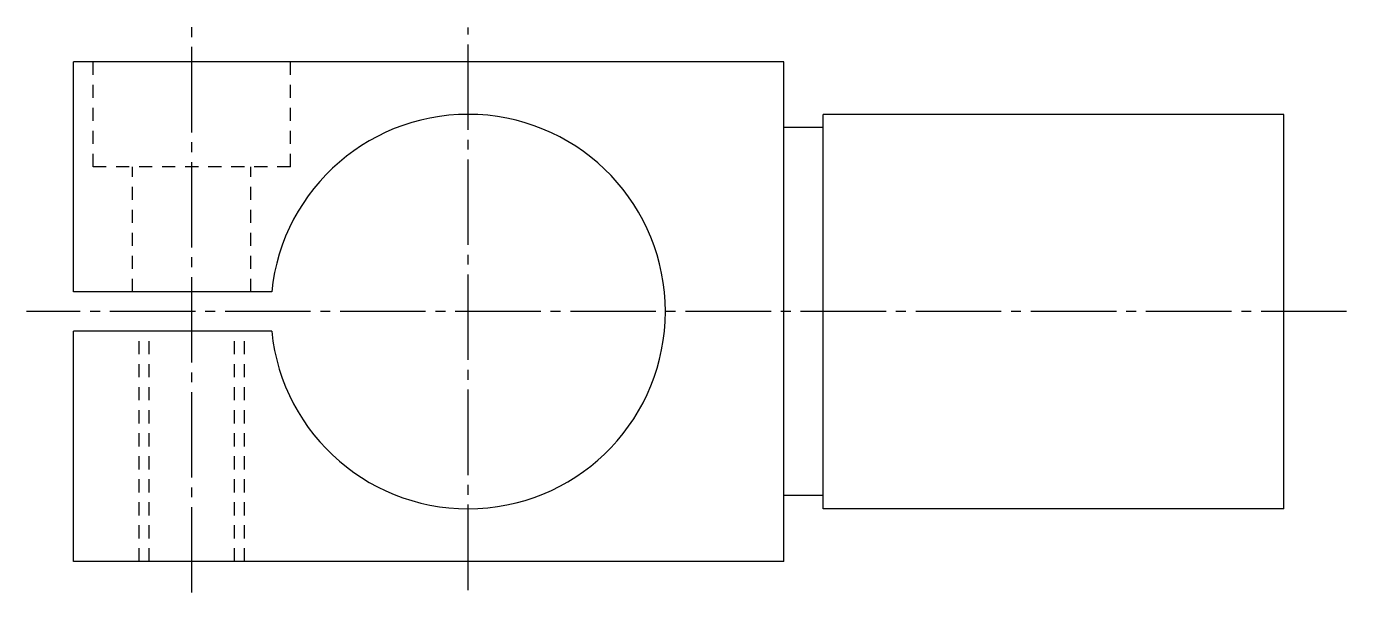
# Model space of a CAD drawing. Extents: x 11 to 182, y 10 to 140.
# Drawn here: x 131.9 to 182.1, y 25.2 to 46.7 of the extents above; entities outside this region: 2.
import ezdxf

# ---------------------------------------------------------------- set-up
doc = ezdxf.new("R2010")
doc.units = 0
doc.header["$LTSCALE"] = 0.25
doc.linetypes.add('CENTER', pattern=[17.5, 13, -1.5, 1.5, -1.5])
doc.linetypes.add('DASHED', pattern=[3.5, 2, -1.5])
doc.layers.get('0').update_dxf_attribs({"linetype": 'CONTINUOUS'})
doc.layers.add('CENTER', color=1, linetype='CENTER')
doc.styles.get("Standard").update_dxf_attribs({"font": 'txt', "bigfont": 'BIGFONT'})

msp = doc.modelspace()

# ---------------------------------------------------------------- linework, layer by layer
for p, q in [((160.708, 45.361), (133.708, 45.361)), ((133.708, 36.611), (133.708, 45.361)), ((160.708, 26.361), (160.708, 45.361)), ((179.708, 43.361), (162.208, 43.361)), ((162.208, 28.361), (162.208, 43.361)), ((179.708, 28.361), (179.708, 43.361)), ((162.208, 42.861), (160.708, 42.861)), ((141.245, 36.611), (133.708, 36.611)), ((133.708, 26.361), (133.708, 35.111)), ((141.245, 35.111), (133.708, 35.111)), ((133.708, 30.736), (133.708, 30.736)), ((162.208, 28.861), (160.708, 28.861)), ((133.708, 28.548), (133.708, 28.548)), ((179.708, 28.361), (162.208, 28.361)), ((160.708, 26.361), (133.708, 26.361))]:
    msp.add_line(p, q)
at = {"color": 3, "linetype": 'DASHED'}
for p, q in [((134.458, 41.361), (134.458, 45.361)), ((141.958, 41.361), (141.958, 45.361)), ((141.958, 41.361), (134.458, 41.361)), ((135.958, 36.611), (135.958, 41.361)), ((140.458, 36.611), (140.458, 41.361)), ((136.208, 26.361), (136.208, 35.111)), ((136.587, 26.361), (136.587, 35.111)), ((139.829, 26.361), (139.829, 35.111)), ((140.208, 26.361), (140.208, 35.111))]:
    msp.add_line(p, q, dxfattribs=at)
msp.add_arc((148.708, 35.861), 7.5, 185.7392, 174.2608)
at = {"layer": 'CENTER', "color": 1, "linetype": 'CENTER'}
for p, q in [((138.208, 25.174), (138.208, 46.706)), ((148.708, 25.27), (148.708, 46.661)), ((182.097, 35.861), (131.924, 35.861))]:
    msp.add_line(p, q, dxfattribs=at)

# ---------------------------------------------------------------- texts
for s, p in [('MKA 15-19', (10, 25)), ('MKA15', (10, 10))]:
    msp.add_text(s, height=4).set_placement(p)

doc.saveas('drawing.dxf')
